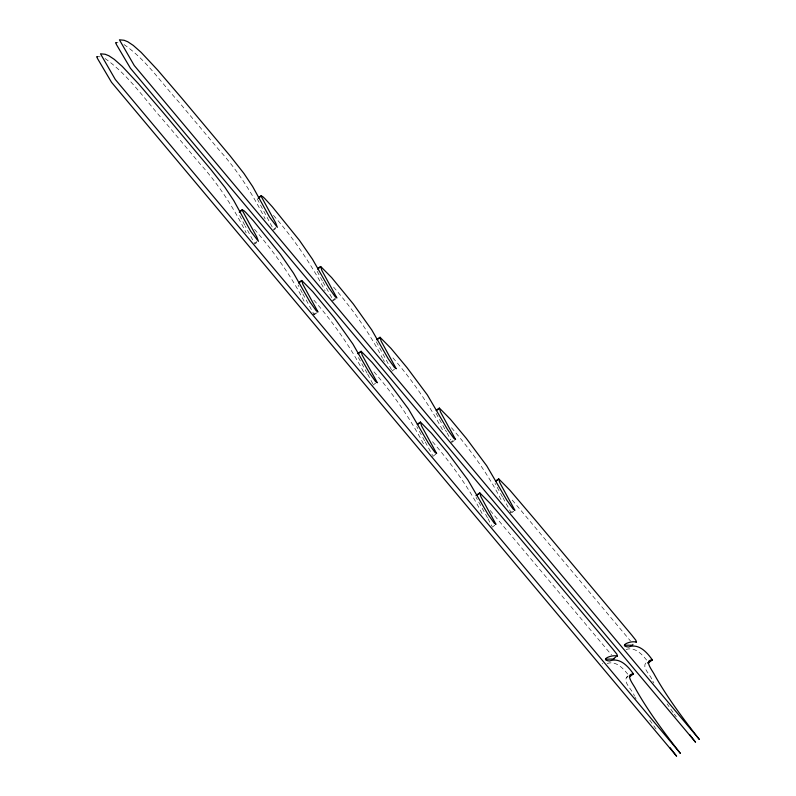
<?xml version="1.0" encoding="UTF-8"?>
<svg xmlns="http://www.w3.org/2000/svg" width="796" height="796" viewBox="0 0 796 796"><rect width="100%" height="100%" fill="white"/><g stroke="black" fill="none" stroke-linecap="round" stroke-linejoin="round"><path stroke-width="0.6" stroke-dasharray="3.98 2.98" d="M628.134 675.864C620.85 681.107 633.099 690.122 634.392 696.092M254.979 242.999L256.869 241.596M273.914 229.009L275.804 227.606M256.75 242.551L254.859 243.954L245.208 226.014M273.585 230.153L275.685 228.561M313.375 314.49L315.266 313.097M332.3 300.5L335.146 298.4M313.992 314.937L317.982 311.952M332.917 300.948L335.763 298.848M372.707 385.294L375.553 383.194M391.642 371.304L394.488 369.205M450.984 442.098L452.874 440.695M432.666 456.526L436.666 453.541M451.601 442.536L454.436 440.437M510.326 512.893L512.216 511.49M492.217 527.141L494.843 525.231M511.888 512.634L513.778 511.231M645.685 663.068C641.994 668.152 650.839 675.088 652.252 680.272M626.243 677.267L627.915 676.908M626.074 649.506C634.74 646.551 641.735 653.984 646.631 660.093M607.149 663.496C615.805 660.541 622.8 667.973 627.696 674.093M117.191 42.676L117.977 42.725M98.256 56.665L100.057 56.815M123.977 44.546C145.817 59.501 160.882 82.217 178.503 101.599L218.89 149.777C237.755 170.364 252.541 194.025 265.108 218.85M105.042 58.536C129.151 75.471 145.748 100.853 165.339 122.465L199.955 163.767C218.751 184.393 233.726 207.945 246.173 232.84M602.264 663.496L602.831 663.874M490.217 510.495L611.587 655.008M512.246 500.077L630.522 641.019M451.471 427.731C470.555 449.969 487.948 473.759 501.211 499.958M392.906 357.862C412.756 380.578 429.78 405.562 443.75 432.278M333.564 287.067C352.379 309.007 369.444 332.539 382.528 358.359M273.456 215.338C293.585 238.342 310.938 263.595 325.066 290.679M432.536 441.72C451.63 463.959 469.013 487.749 482.276 513.947M373.971 371.851C393.483 394.309 410.517 418.805 424.188 445.233M313.863 300.132C333.584 322.917 351.096 347.593 364.847 374.428M254.521 229.328C273.605 251.566 290.998 275.356 304.261 301.555M674.351 714.151L676.272 716.798M656.063 729.017L648.143 717.843M673.068 712.38L667.078 703.853M383.155 359.404L384.408 361.483M634.929 697.007L636.103 698.978M652.79 681.187L653.864 683.018M502.435 496.823L495.022 483.391M424.636 440.835L416.746 426.586M323.007 282.003L332.24 298.46M322.39 280.928L317.007 271.008M302.838 293.853L314.201 314.748M244.74 225.198L238.322 212.87M502.903 497.639L510.903 512.296M444.785 428.945L435.681 412.597M425.243 441.88L432.636 455.491M367.115 373.195L357.414 355.792M445.392 429.999L446.526 431.989M487.5 517.768L476.088 497.381M367.682 374.19L373.294 384.697M302.211 292.779L298.072 284.998M447.093 432.984L450.914 440.059M488.008 518.674L491.978 526.285M376.339 341.802L392.468 371.553M257.257 198.881L273.794 229.964"/><path stroke-width="1.19" d="M242.103 210.064L243.616 210.433L245.825 212.502L253.367 220.781L280.451 254.272L293.505 273.147L309.923 301.873L316.191 310.679L317.982 311.952L302.848 284.281L301.764 280.481L312.709 291.575L334.36 317.952L352.847 343.952L369.264 372.667L375.523 381.473L377.324 382.747L362.19 355.086L361.105 351.275L372.05 362.369L388.04 381.573L408.447 408.975L428.606 443.471L434.865 452.267L436.666 453.541L421.532 425.88L420.447 422.069L431.382 433.163L447.382 452.367L467.789 479.779L487.938 514.266L494.207 523.062L495.998 524.335L480.874 496.674L479.779 492.863L490.913 504.147L517.559 535.39L612.82 649.068L616.97 654.312L617.497 656.392C613.467 653.795 598.254 659.894 609.587 660.998C619.935 656.989 628.213 666.491 633.536 674.063C624.154 673.535 634.034 685.257 635.626 688.918C648.471 711.783 664.342 732.738 680.401 753.404L115.311 79.501L100.495 53.81L105.142 54.257L108.833 55.74L114.365 59.421L122.246 66.396L138.554 83.849L163.359 112.783L211.119 169.817L224.989 187.438L233.745 200.542L250.581 231.079L258.441 241.337L256.75 236.9L242.103 210.064L239.268 212.164M261.038 196.075L262.541 196.443L264.75 198.512L272.302 206.781L299.386 240.283L312.44 259.158L328.857 287.883L335.116 296.689L336.917 297.963L321.783 270.292L320.698 266.491L331.634 277.585L353.295 303.963L371.782 329.952L388.189 358.678L394.458 367.483L396.259 368.757L381.125 341.096L380.04 337.285L390.975 348.379L406.975 367.583L427.382 394.985L447.531 429.482L453.8 438.278L455.591 439.551L440.457 411.89L439.372 408.079L450.317 419.174L466.317 438.377L486.714 465.789L506.873 500.276L513.141 509.072L514.932 510.345L499.798 482.684L498.714 478.874L509.848 490.157L536.484 521.4L631.755 635.079L635.895 640.312L636.432 642.402C632.402 639.805 617.189 645.904 628.512 647.009C638.87 642.989 647.148 652.501 652.461 660.073C643.088 659.546 652.959 671.267 654.561 674.928C667.396 697.793 683.276 718.748 699.326 739.414L134.245 65.511L119.42 39.82L124.076 40.268L127.758 41.75L133.3 45.432L141.171 52.407L157.489 69.859L182.284 98.794L230.054 155.817L243.924 173.448L252.67 186.553L269.516 217.089L277.366 227.348L275.685 222.91L261.038 196.075L258.202 198.174M239.586 211.786L242.422 209.686M258.521 197.786L261.357 195.687M299.873 281.874L301.764 280.481M317.853 268.59L320.698 266.491M298.609 282.968L301.445 280.869M317.544 268.968L320.38 266.879M358.26 353.374L361.105 351.275M377.195 339.385L380.04 337.285M357.951 353.762L360.787 351.663M376.876 339.773L379.722 337.673M417.601 424.168L420.447 422.069M436.536 410.179L439.372 408.079M417.283 424.557L420.129 422.457M436.218 410.567L439.054 408.467M475.998 495.669L479.779 492.863M495.878 480.973L498.714 478.874M476.625 495.351L479.471 493.251M495.56 481.361L498.395 479.262M613.965 658.362L615.865 656.969M652.222 659.526L648.432 662.322L648.561 662.968L647.417 662.929M629.367 676.978L633.497 673.864M648.64 662.67L652.431 659.874M614.094 658.988L605.607 659.227M624.542 645.238L632.641 645.198L632.9 644.372M116.604 42.636L115.609 42.656L116.574 44.775L130.464 68.307L695.545 742.21L689.764 734.718M97.669 56.625L96.674 56.685L97.639 58.765L111.53 82.296L676.61 756.2L670.113 747.772"/></g></svg>
